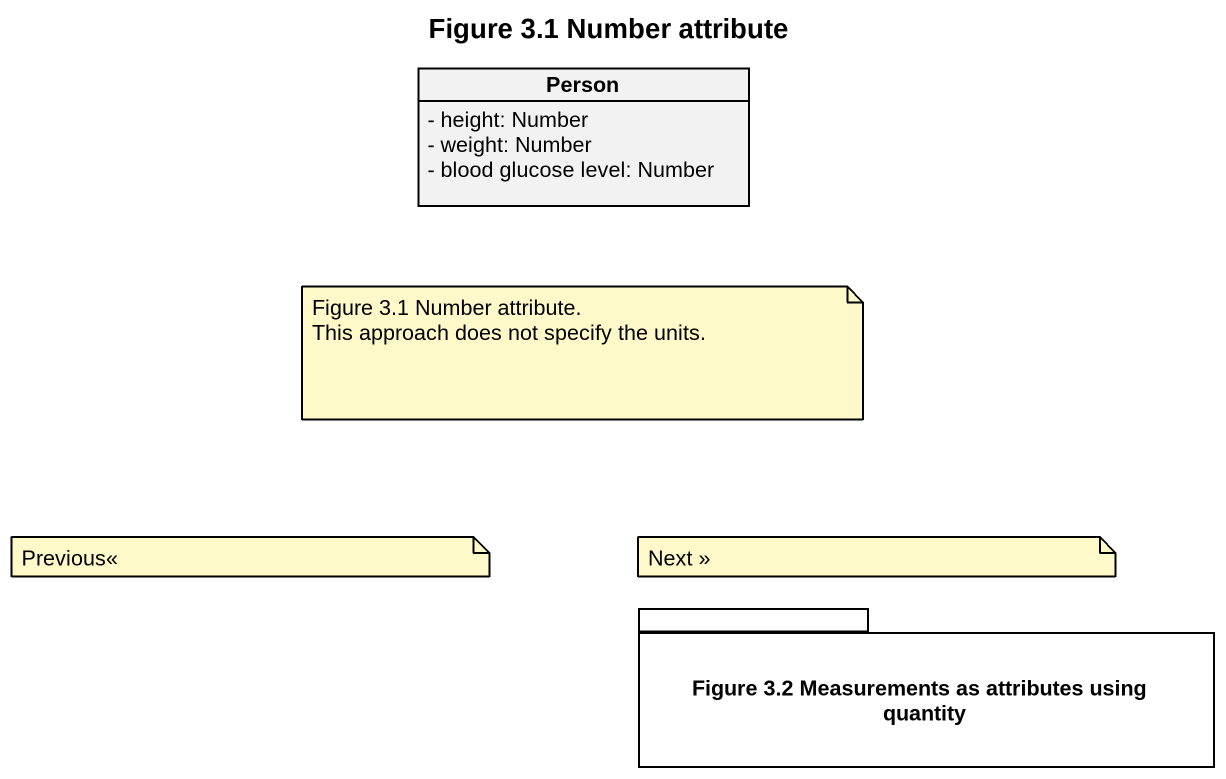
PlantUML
@startuml
title Figure 3.1 Number attribute
hide circle
hide empty members
skinparam classAttributeIconSize 0
class "Person" as Person_ {
  - height: Number
  - weight: Number
  - blood glucose level: Number
}
package "Figure 3.2 Measurements as attributes using quantity" as Figure_3_2_Measurements_as {
}
note as N1
  Figure 3.1 Number attribute.
  This approach does not specify the units.
end note
note as N2
  Previous<<
end note
note as N3
  Next >>
end note
@enduml
